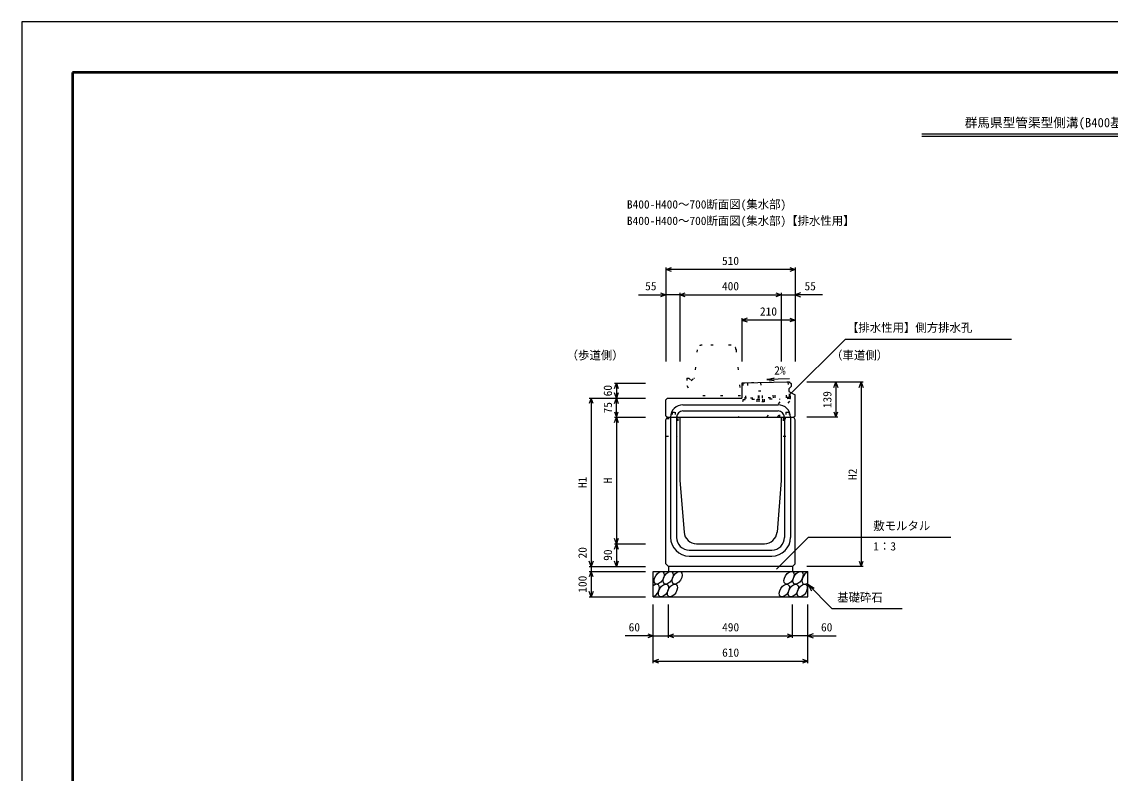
# Model space of a CAD drawing. Units: millimetres, scale not verified. Extents: x 4220 to 29420, y 5940 to 17820.
# Drawn here: x 4220 to 8520, y 8910 to 11880 of the extents above; entities that cross this region are included whole.
import ezdxf
from ezdxf.enums import TextEntityAlignment as Align

# ---------------------------------------------------------------- set-up
doc = ezdxf.new("R2010")
doc.units = ezdxf.units.MM
doc.header["$LTSCALE"] = 40
doc.linetypes.add('DOTTED', pattern=[1.75, 0.25, -1.5])
for name, color, linetype, lineweight in [('Defpoints_3', 5, 'Continuous', 25), ('DIM', 7, 'Continuous', 25), ('HATCH', 6, 'Continuous', 25), ('OUTLINE', 3, 'Continuous', 25), ('OUTLINE2', 4, 'Continuous', 25), ('TXT', 7, 'Continuous', 25), ('WAKU', 3, 'Continuous', 50)]:
    doc.layers.add(name, color=color, linetype=linetype, lineweight=lineweight)
doc.styles.add('ＭＳ ゴシック', font='')
doc.styles.get('ＭＳ ゴシック').set_extended_font_data('MS Gothic')

msp = doc.modelspace()

# ---------------------------------------------------------------- linework, layer by layer
at = {"layer": 'Defpoints_3'}
for p, q in [((12620, 11880), (4220, 11880)), ((4220, 11880), (4220, 5940))]:
    msp.add_line(p, q, dxfattribs=at)
at = {"layer": 'DIM'}
for p, q in [((6765, 10901.2), (6786.14, 10908.89)), ((6765, 10908.7), (6765, 10537.06)), ((7275, 10901.2), (6765, 10901.2)), ((6786.14, 10893.5), (6765, 10901.2)), ((7253.86, 10908.89), (7275, 10901.2)), ((7275, 10901.2), (7253.86, 10893.5)), ((7275, 10908.7), (7275, 10537.06)), ((6656.62, 10801.2), (6765, 10801.2)), ((6743.86, 10808.89), (6765, 10801.2)), ((6765, 10801.2), (6743.86, 10793.5)), ((6820, 10801.2), (6765, 10801.2)), ((6820, 10801.2), (6841.14, 10808.89)), ((6820, 10808.7), (6820, 10537.06)), ((6820, 10801.2), (7220, 10801.2)), ((6841.14, 10793.5), (6820, 10801.2)), ((7198.86, 10808.89), (7220, 10801.2)), ((7220, 10801.2), (7198.86, 10793.5)), ((7220, 10808.7), (7220, 10537.06)), ((7220, 10801.2), (7275, 10801.2)), ((7296.14, 10808.89), (7275, 10801.2)), ((7383.38, 10801.2), (7275, 10801.2)), ((7275, 10801.2), (7296.14, 10793.5)), ((7086.14, 10708.89), (7065, 10701.2)), ((7065, 10708.7), (7065, 10537.06)), ((7253.86, 10708.89), (7275, 10701.2)), ((7275, 10701.2), (7065, 10701.2)), ((7065, 10701.2), (7086.14, 10693.5)), ((7275, 10701.2), (7253.86, 10693.5)), ((7251.83, 10403.76), (7473.97, 10625.9)), ((7473.97, 10625.9), (8129.87, 10625.9)), ((6561.3, 10430.91), (6569, 10452.06)), ((6561.5, 10452.06), (6684, 10452.06)), ((6569, 10452.06), (6569, 10392.06)), ((6569, 10452.06), (6576.7, 10430.91)), ((7543.5, 10456.06), (7321, 10456.06)), ((7428.3, 10434.91), (7436, 10456.06)), ((7436, 10456.06), (7436, 10317.06)), ((7436, 10456.06), (7443.7, 10434.91)), ((7528.3, 10434.91), (7536, 10456.06)), ((7536, 10456.06), (7536, 9727.06)), ((7536, 10456.06), (7543.7, 10434.91)), ((6569, 10392.06), (6561.3, 10413.2)), ((6576.7, 10413.2), (6569, 10392.06)), ((6469, 10392.06), (6461.3, 10370.91)), ((6461.5, 10392.06), (6684, 10392.06)), ((6469, 10392.06), (6469, 9727.06)), ((6476.7, 10370.91), (6469, 10392.06)), ((6561.3, 10370.91), (6569, 10392.06)), ((6569, 10317.06), (6569, 10392.06)), ((6569, 10392.06), (6576.7, 10370.91)), ((6561.3, 10338.2), (6569, 10317.06)), ((6569, 10317.06), (6576.7, 10338.2)), ((7428.3, 10338.2), (7436, 10317.06)), ((7436, 10317.06), (7443.7, 10338.2)), ((6561.3, 10295.91), (6569, 10317.06)), ((6561.5, 10317.06), (6684, 10317.06)), ((6569, 10317.06), (6569, 9817.06)), ((6569, 10317.06), (6576.7, 10295.91)), ((7443.5, 10317.06), (7321, 10317.06)), ((6569, 9817.06), (6561.3, 9838.2)), ((6561.3, 9795.91), (6569, 9817.06)), ((6561.5, 9817.06), (6684, 9817.06)), ((6576.7, 9838.2), (6569, 9817.06)), ((6569, 9817.06), (6569, 9727.06)), ((6569, 9817.06), (6576.7, 9795.91)), ((7202.11, 9716.25), (7328.34, 9842.48)), ((7328.34, 9842.48), (7889.81, 9842.48)), ((6469, 9727.06), (6461.3, 9748.2)), ((6461.5, 9727.06), (6684, 9727.06)), ((6476.7, 9748.2), (6469, 9727.06)), ((6469, 9727.06), (6469, 9707.06)), ((6569, 9727.06), (6561.3, 9748.2)), ((6576.7, 9748.2), (6569, 9727.06)), ((7543.5, 9727.06), (7321, 9727.06)), ((7528.3, 9748.2), (7536, 9727.06)), ((7536, 9727.06), (7543.7, 9748.2)), ((6469, 9707.06), (6461.3, 9685.91)), ((6461.5, 9707.06), (6684, 9707.06)), ((6469, 9707.06), (6469, 9607.06)), ((6476.7, 9685.91), (6469, 9707.06)), ((7325, 9657.06), (7420.76, 9561.3)), ((7325, 9657.06), (7350.98, 9642.06)), ((7325, 9657.06), (7340, 9631.08)), ((6469, 9607.06), (6461.3, 9628.2)), ((6461.5, 9607.06), (6684, 9607.06)), ((6476.7, 9628.2), (6469, 9607.06)), ((6715, 9345.69), (6715, 9577.06)), ((6775, 9445.69), (6775, 9577.06)), ((7265, 9445.69), (7265, 9577.06)), ((7325, 9345.69), (7325, 9577.06)), ((7420.76, 9561.3), (7698.31, 9561.3)), ((6693.86, 9460.89), (6715, 9453.19)), ((6775, 9453.19), (6796.14, 9460.89)), ((7243.86, 9460.89), (7265, 9453.19)), ((7346.14, 9460.89), (7325, 9453.19)), ((6715, 9453.19), (6603.21, 9453.19)), ((6715, 9453.19), (6693.86, 9445.5)), ((6715, 9453.19), (6775, 9453.19)), ((6775, 9453.19), (7265, 9453.19)), ((6796.14, 9445.5), (6775, 9453.19)), ((7265, 9453.19), (7243.86, 9445.5)), ((7325, 9453.19), (7265, 9453.19)), ((7325, 9453.19), (7436.79, 9453.19)), ((7325, 9453.19), (7346.14, 9445.5)), ((6715, 9353.19), (6736.14, 9360.89)), ((6715, 9353.19), (7325, 9353.19)), ((6736.14, 9345.5), (6715, 9353.19)), ((7303.86, 9360.89), (7325, 9353.19)), ((7325, 9353.19), (7303.86, 9345.5))]:
    msp.add_line(p, q, dxfattribs=at)
at = {"layer": 'HATCH', "linetype": 'DOTTED'}
for p, q in [((7076, 10452.28), (7068, 10452.11)), ((7068, 10452.11), (7069.34, 10387.13)), ((7252.46, 10455.92), (7076, 10452.28)), ((7078.35, 10386.81), (7077, 10452.3)), ((7081.25, 10391.38), (7080, 10452.36)), ((7087, 10452.51), (7088.25, 10391.52)), ((7133.24, 10392.45), (7131.99, 10453.43)), ((7138.98, 10453.58), (7140.24, 10392.59)), ((7189.23, 10393.6), (7187.97, 10454.59)), ((7196.23, 10393.75), (7194.97, 10454.73)), ((7241.22, 10394.67), (7239.96, 10455.66)), ((7246.96, 10455.8), (7248.22, 10394.82)), ((7251.46, 10455.9), (7255.96, 10455.99)), ((7252.63, 10399.41), (7251.46, 10455.9)), ((7257.25, 10393.5), (7255.96, 10455.99)), ((7130.28, 10421.39), (7146.27, 10421.72)), ((7130.87, 10392.4), (7130.28, 10421.39)), ((7146.87, 10392.73), (7146.27, 10421.72)), ((7069.34, 10387.13), (7078.34, 10387.31)), ((7248.22, 10394.82), (7078.26, 10391.31)), ((7254.31, 10390.44), (7078.35, 10386.81)), ((7125.11, 10387.78), (7152.82, 10388.35)), ((7125.32, 10377.78), (7125.11, 10387.78)), ((7153.03, 10378.35), (7125.32, 10377.78)), ((7132.04, 10387.92), (7132.24, 10377.92)), ((7145.89, 10388.21), (7146.1, 10378.21)), ((7152.82, 10388.35), (7153.03, 10378.35))]:
    msp.add_line(p, q, dxfattribs=at)
for centre, radius in [((7248.13, 10399.32), 4.5), ((7254.25, 10393.44), 3)]:
    msp.add_arc(centre, radius, 271.18119, 1.18119, dxfattribs=at)
at = {"layer": 'HATCH'}
for centre in [(6737.89, 9682.06), (6773.37, 9682.06), (6808.84, 9682.06), (7251.05, 9682.06), (7286.52, 9682.06), (6754.77, 9632.06), (6790.25, 9632.06), (7232.45, 9632.06), (7267.93, 9632.06), (7303.41, 9632.06)]:
    msp.add_ellipse(centre, major_axis=(14.54, 23.54), ratio=0.5792, dxfattribs=at)
for centre, start_param, end_param in [((7322, 9682.06), 0.6666252, 4.1103269), ((6719.3, 9632.06), 3.7419964, 7.318141)]:
    msp.add_ellipse(centre, major_axis=(14.54, 23.54), ratio=0.5792, start_param=start_param, end_param=end_param, dxfattribs=at)
at = {"layer": 'OUTLINE', "linetype": 'DOTTED'}
for p, q in [((6888.19, 10584.01), (6877, 10472.06)), ((7021.9, 10602.06), (6908.1, 10602.06)), ((7041.8, 10584.05), (7060, 10402.06)), ((6847, 10472.06), (6847, 10442.06)), ((6847, 10472.06), (6855, 10472.06)), ((6855, 10472.06), (6865, 10462.06)), ((6865, 10462.06), (6875, 10472.06)), ((6875, 10472.06), (6877, 10472.06)), ((6847, 10442.06), (6870, 10402.06)), ((7060, 10402.06), (6870, 10402.06))]:
    msp.add_line(p, q, dxfattribs=at)
at = {"layer": 'OUTLINE'}
for p, q in [((7253, 10455.93), (7065, 10452.06)), ((7065, 10452.06), (7065, 10392.06)), ((7253, 10455.93), (7259, 10450.06)), ((7259, 10450.06), (7259, 10439.06)), ((7250, 10429.06), (7259, 10439.06)), ((7250, 10429.06), (7250, 10419.06)), ((7250, 10419.06), (7275, 10406.06)), ((7275, 10323.06), (7275, 10406.06)), ((6765, 10386.06), (6771, 10392.06)), ((6765, 10323.06), (6765, 10386.06)), ((6771, 10392.06), (7065, 10392.06)), ((6765, 10323.06), (6771, 10317.06)), ((7269, 10317.06), (7275, 10323.06)), ((6765, 10307.06), (6770, 10317.06)), ((6765, 9737.06), (6765, 10307.06)), ((6770, 10317.06), (7270, 10317.06)), ((6820, 10317.06), (6820, 10067.06)), ((7220, 10317.06), (7220, 10067.06)), ((7275, 10307.06), (7270, 10317.06)), ((7275, 9737.06), (7275, 10307.06)), ((6820, 10067.06), (6836.32, 9863.07)), ((7220, 10067.06), (7203.68, 9863.07)), ((6886.16, 9817.06), (7153.84, 9817.06)), ((6765, 9737.06), (6775, 9727.06)), ((7265, 9727.06), (6775, 9727.06)), ((6775, 9727.06), (6775, 9707.06)), ((7265, 9727.06), (7275, 9737.06)), ((7265, 9727.06), (7265, 9707.06)), ((6715, 9707.06), (7325, 9707.06)), ((6715, 9607.06), (6715, 9707.06)), ((7325, 9607.06), (7325, 9707.06)), ((6715, 9607.06), (7325, 9607.06))]:
    msp.add_line(p, q, dxfattribs=at)
at = {"layer": 'OUTLINE', "linetype": 'DOTTED'}
for centre, start, end in [((6908.1, 10582.06), 90, 174.40835), ((7021.9, 10582.06), 4.08463, 90)]:
    msp.add_arc(centre, 20, start, end, dxfattribs=at)
at = {"layer": 'OUTLINE'}
for centre, start, end in [((6886.16, 9867.06), 184.57392, 270), ((7153.84, 9867.06), 270, 355.42608)]:
    msp.add_arc(centre, 50, start, end, dxfattribs=at)
at = {"layer": 'OUTLINE2', "linetype": 'DOTTED'}
for p, q in [((7163.11, 10317.06), (7251.47, 10418.29)), ((7205.65, 10317.06), (7273.37, 10406.91)), ((7069.33, 10387.63), (7050, 10317.06)), ((7215, 10317.06), (7215, 10389.63)), ((6789, 10337.56), (6801, 10337.56)), ((6789, 10337.56), (6789, 10312.56)), ((6801, 10337.56), (6801, 10312.56)), ((7239, 10337.56), (7251, 10337.56)), ((7239, 10337.56), (7239, 10312.56)), ((7251, 10337.56), (7251, 10312.56)), ((6767.75, 10312.56), (6812, 10312.56)), ((6812, 10312.56), (6812, 10242.06)), ((7228, 10312.56), (7228, 10242.06)), ((7228, 10312.56), (7272.25, 10312.56)), ((6765, 10242.06), (6812, 10242.06)), ((7228, 10242.06), (7275, 10242.06))]:
    msp.add_line(p, q, dxfattribs=at)
at = {"layer": 'OUTLINE2'}
for p, q in [((6832, 10366.06), (7208, 10366.06)), ((6832, 10342.06), (7208, 10342.06)), ((6783, 10317.06), (6783, 9842.06)), ((6807, 10317.06), (6807, 9842.06)), ((7233, 10317.06), (7233, 9842.06)), ((7257, 10317.06), (7257, 9842.06)), ((6857, 9792.06), (7183, 9792.06)), ((6857, 9768.06), (7183, 9768.06))]:
    msp.add_line(p, q, dxfattribs=at)
for centre, radius, start, end in [((6832, 10317.06), 49, 90, 180), ((7208, 10317.06), 49, 0, 90), ((6832, 10317.06), 25, 90, 180), ((7208, 10317.06), 25, 0, 90), ((6857, 9842.06), 74, 180, 270), ((6857, 9842.06), 50, 180, 270), ((7183, 9842.06), 50, 270, 0), ((7183, 9842.06), 74, 270, 0)]:
    msp.add_arc(centre, radius, start, end, dxfattribs=at)
at = {"layer": 'TXT'}
for p, q in [((7775.82, 11437.2), (9064.18, 11437.2)), ((7775.82, 11427.6), (9064.18, 11427.6)), ((7163.17, 10466.5), (7192.61, 10472.27)), ((7253.59, 10468.22), (7163.17, 10466.5)), ((7163.17, 10466.5), (7192.81, 10461.85))]:
    msp.add_line(p, q, dxfattribs=at)
at = {"layer": 'WAKU'}
for p, q in [((12420, 11680), (4420, 11680)), ((4420, 11680), (4420, 6140))]:
    msp.add_line(p, q, dxfattribs=at)

# ---------------------------------------------------------------- texts
at = {"layer": 'DIM', "style": 'ＭＳ ゴシック'}
for s, p in [('510', (6986.25, 10908.7)), ('55', (6682.66, 10808.7)), ('400', (6986.25, 10808.7)), ('55', (7312.34, 10808.7)), ('210', (7136.25, 10708.7)), ('【排水性用】側方排水孔', (7480.16, 10644.64)), ('（歩道側）', (6372.61, 10535.35)), ('（車道側）', (7417.43, 10535.35)), ('敷モルタル', (7583.94, 9861.22)), ('1：3', (7583.94, 9780.53)), ('基礎砕石', (7441.32, 9578.47)), ('60', (6617.5, 9460.69)), ('490', (6986.78, 9460.69)), ('60', (7377.5, 9460.69)), ('610', (6986.78, 9360.69))]:
    msp.add_text(s, height=32.99, dxfattribs=at).set_placement(p, align=Align.BOTTOM_LEFT)
for s, p in [('60', (6561.5, 10399.56)), ('139', (7428.5, 10352.81)), ('75', (6561.5, 10332.06)), ('H2', (7528.5, 10069.06)), ('H1', (6461.5, 10037.06)), ('H', (6561.5, 10055.81)), ('20', (6461.5, 9758.87)), ('90', (6561.5, 9749.56)), ('100', (6461.5, 9623.31))]:
    msp.add_text(s, height=32.99, rotation=90, dxfattribs=at).set_placement(p, align=Align.BOTTOM_LEFT)
at = {"layer": 'TXT', "style": 'ＭＳ ゴシック'}
for s, height, p in [('群馬県型管渠型側溝(B400基本型・集水部)', 36.66, (7945, 11452.2)), ('B400-H400～700断面図(集水部)', 32.99, (6610.66, 11131.8)), ('B400-H400～700断面図(集水部)【排水性用】', 32.99, (6610.66, 11066.93)), ('2%', 32.99, (7192.74, 10475.83))]:
    msp.add_text(s, height=height, dxfattribs=at).set_placement(p, align=Align.BOTTOM_LEFT)

doc.saveas('drawing.dxf')
